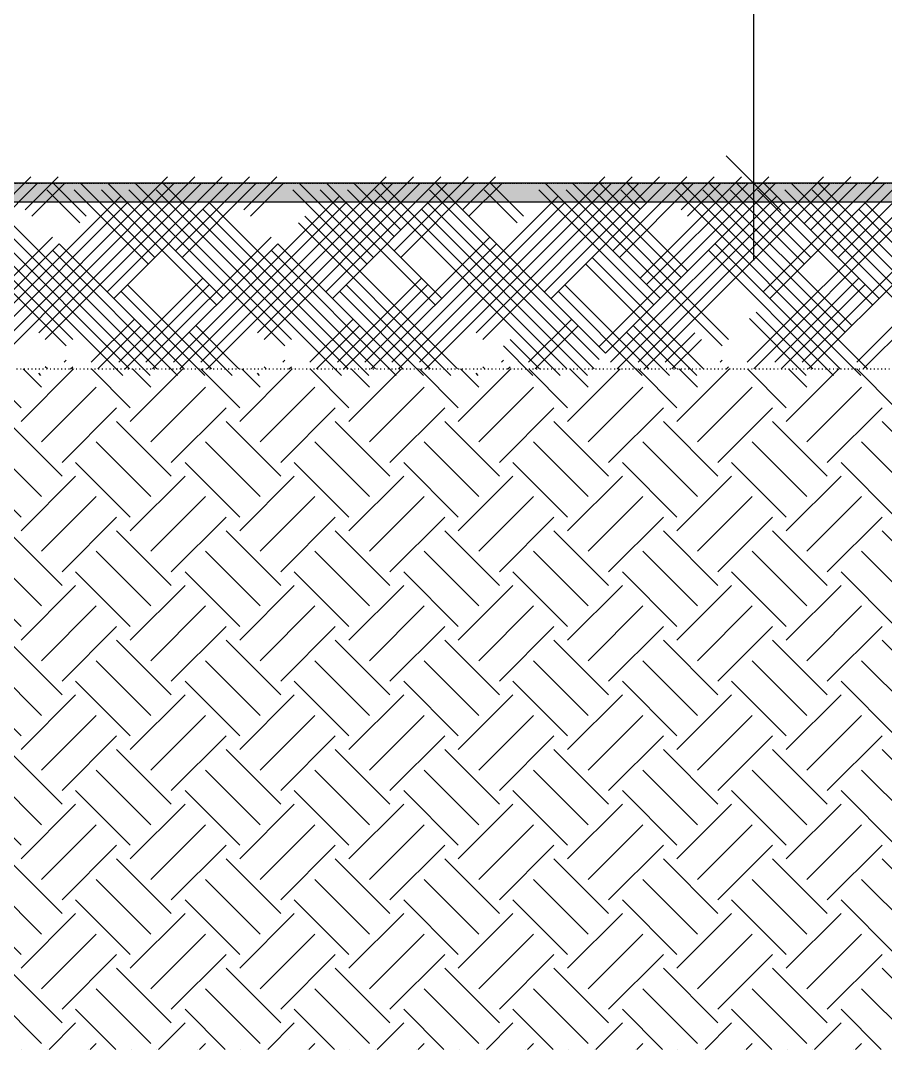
# Model space of a CAD drawing. Extents: x 37185 to 43130, y -8131 to -3926.
# Drawn here: x 37761.9 to 37855.1, y -7689.3 to -7578.4 of the extents above; entities that cross this region are included whole.
import ezdxf

# ---------------------------------------------------------------- set-up
doc = ezdxf.new("R2010")
doc.units = 0
doc.header["$MEASUREMENT"] = 0
doc.linetypes.add('ESTILO_TQS_0002', pattern=[0.4, 0.1, -0.3])
for name, color, linetype in [('36', 253, 'CONTINUOUS'), ('47', 15, 'CONTINUOUS'), ('67', 7, 'CONTINUOUS'), ('75', 9, 'CONTINUOUS'), ('96', 252, 'CONTINUOUS')]:
    doc.layers.add(name, color=color, linetype=linetype)

msp = doc.modelspace()

# ---------------------------------------------------------------- linework, layer by layer
at = {"layer": '36', "linetype": 'Continuous'}
for p, q in [((37767.49, -7612.78), (37750.67, -7595.96)), ((37773.61, -7615.95), (37753.62, -7595.96)), ((37755, -7603.23), (37762.98, -7595.25)), ((37755.71, -7603.94), (37763.69, -7595.96)), ((37757.72, -7615.24), (37777.71, -7595.25)), ((37758.42, -7615.95), (37778.42, -7595.96)), ((37762.36, -7598.81), (37765.93, -7595.25)), ((37763.07, -7599.52), (37766.64, -7595.96)), ((37763.84, -7612.07), (37780.66, -7595.25)), ((37764.54, -7612.78), (37781.37, -7595.96)), ((37768.96, -7599.52), (37765.4, -7595.96)), ((37776.33, -7603.94), (37768.35, -7595.96)), ((37771.2, -7607.65), (37783.61, -7595.25)), ((37783.7, -7608.36), (37771.29, -7595.96)), ((37771.91, -7608.36), (37784.31, -7595.96)), ((37791.06, -7612.78), (37774.24, -7595.96)), ((37797.18, -7615.95), (37777.19, -7595.96)), ((37778.57, -7603.23), (37786.55, -7595.25)), ((37779.28, -7603.94), (37787.26, -7595.96)), ((37781.29, -7615.24), (37801.28, -7595.25)), ((37781.99, -7615.95), (37801.99, -7595.96)), ((37785.93, -7598.81), (37789.5, -7595.25)), ((37786.64, -7599.52), (37790.21, -7595.96)), ((37787.41, -7612.07), (37804.23, -7595.25)), ((37788.12, -7612.78), (37804.94, -7595.96)), ((37799.9, -7603.94), (37791.92, -7595.96)), ((37794.77, -7607.65), (37807.18, -7595.25)), ((37807.27, -7608.36), (37794.86, -7595.96)), ((37795.48, -7608.36), (37807.88, -7595.96)), ((37802.85, -7600.99), (37797.81, -7595.96)), ((37820.75, -7615.95), (37800.76, -7595.96)), ((37802.14, -7603.23), (37810.12, -7595.25)), ((37802.85, -7603.94), (37810.83, -7595.96)), ((37804.86, -7615.24), (37824.85, -7595.25)), ((37805.56, -7615.95), (37825.56, -7595.96)), ((37824.94, -7614.25), (37806.65, -7595.96)), ((37809.51, -7598.81), (37813.07, -7595.25)), ((37810.21, -7599.52), (37813.78, -7595.96)), ((37810.98, -7612.07), (37827.8, -7595.25)), ((37811.69, -7612.78), (37828.51, -7595.96)), ((37816.1, -7599.52), (37812.54, -7595.96)), ((37818.34, -7607.65), (37830.75, -7595.25)), ((37830.84, -7608.36), (37818.43, -7595.96)), ((37819.05, -7608.36), (37831.45, -7595.96)), ((37838.2, -7612.78), (37821.38, -7595.96)), ((37824.24, -7613.54), (37842.53, -7595.25)), ((37833.78, -7605.41), (37824.33, -7595.96)), ((37824.94, -7614.25), (37843.24, -7595.96)), ((37825.71, -7603.23), (37833.69, -7595.25)), ((37826.42, -7603.94), (37834.4, -7595.96)), ((37829.36, -7598.05), (37827.27, -7595.96)), ((37828.43, -7615.24), (37848.42, -7595.25)), ((37828.66, -7606.18), (37839.59, -7595.25)), ((37829.14, -7615.95), (37849.13, -7595.96)), ((37829.36, -7606.88), (37840.29, -7595.96)), ((37833.08, -7598.81), (37836.64, -7595.25)), ((37853.16, -7615.95), (37833.16, -7595.96)), ((37833.78, -7599.52), (37837.35, -7595.96)), ((37851.46, -7611.3), (37836.11, -7595.96)), ((37847.04, -7603.94), (37839.06, -7595.96)), ((37841.91, -7607.65), (37854.32, -7595.25)), ((37854.41, -7608.36), (37842, -7595.96)), ((37842.62, -7608.36), (37855.02, -7595.96)), ((37861.77, -7612.78), (37844.95, -7595.96)), ((37846.33, -7600.28), (37851.37, -7595.25)), ((37847.04, -7600.99), (37852.08, -7595.96)), ((37867.89, -7615.95), (37847.9, -7595.96)), ((37849.28, -7603.23), (37857.26, -7595.25)), ((37849.99, -7603.94), (37857.97, -7595.96)), ((37852, -7615.24), (37871.99, -7595.25)), ((37852.71, -7615.95), (37872.7, -7595.96)), ((37766.78, -7613.48), (37749.96, -7596.66)), ((37772.9, -7616.66), (37752.91, -7596.66)), ((37768.26, -7600.23), (37764.69, -7596.66)), ((37775.62, -7604.65), (37767.64, -7596.66)), ((37782.99, -7609.06), (37770.59, -7596.66)), ((37790.35, -7613.48), (37773.53, -7596.66)), ((37796.47, -7616.66), (37776.48, -7596.66)), ((37799.19, -7604.65), (37791.21, -7596.66)), ((37806.56, -7609.06), (37794.16, -7596.66)), ((37802.14, -7601.7), (37797.1, -7596.66)), ((37820.05, -7616.66), (37800.05, -7596.66)), ((37824.24, -7614.96), (37805.94, -7596.66)), ((37815.4, -7600.23), (37811.83, -7596.66)), ((37830.13, -7609.06), (37817.73, -7596.66)), ((37837.49, -7613.48), (37820.67, -7596.66)), ((37833.08, -7606.12), (37823.62, -7596.66)), ((37828.66, -7598.75), (37826.57, -7596.66)), ((37852.45, -7616.66), (37832.46, -7596.66)), ((37850.75, -7612.01), (37835.4, -7596.66)), ((37846.33, -7604.65), (37838.35, -7596.66)), ((37853.7, -7609.06), (37841.3, -7596.66)), ((37861.06, -7613.48), (37844.24, -7596.66)), ((37867.19, -7616.66), (37847.19, -7596.66)), ((37754.77, -7615.24), (37772.68, -7597.34)), ((37755.48, -7615.95), (37773.38, -7598.05)), ((37776.56, -7615.95), (37758.65, -7598.05)), ((37778.34, -7615.24), (37796.25, -7597.34)), ((37779.05, -7615.95), (37796.95, -7598.05)), ((37800.13, -7615.95), (37782.22, -7598.05)), ((37801.91, -7615.24), (37819.82, -7597.34)), ((37802.62, -7615.95), (37820.52, -7598.05)), ((37823.7, -7615.95), (37805.79, -7598.05)), ((37825.48, -7615.24), (37843.39, -7597.34)), ((37826.19, -7615.95), (37844.09, -7598.05)), ((37870.84, -7615.95), (37852.93, -7598.05)), ((37775.85, -7616.66), (37757.95, -7598.75)), ((37799.42, -7616.66), (37781.52, -7598.75)), ((37822.99, -7616.66), (37805.09, -7598.75)), ((37840.21, -7615.24), (37856.65, -7598.81)), ((37870.13, -7616.66), (37852.23, -7598.75)), ((37808.26, -7616.66), (37791.83, -7600.23)), ((37808.97, -7615.95), (37792.53, -7599.52)), ((37840.92, -7615.95), (37857.35, -7599.52)), ((37751.82, -7615.24), (37765.31, -7601.76)), ((37752.53, -7615.95), (37766.02, -7602.47)), ((37779.5, -7615.95), (37766.02, -7602.47)), ((37775.39, -7615.24), (37788.88, -7601.76)), ((37776.1, -7615.95), (37789.59, -7602.47)), ((37803.07, -7615.95), (37789.59, -7602.47)), ((37798.97, -7615.24), (37812.45, -7601.76)), ((37799.67, -7615.95), (37813.16, -7602.47)), ((37850.21, -7615.95), (37836.73, -7602.47)), ((37846.11, -7615.24), (37859.59, -7601.76)), ((37846.81, -7615.95), (37860.3, -7602.47)), ((37778.8, -7616.66), (37765.31, -7603.17)), ((37802.37, -7616.66), (37788.88, -7603.17)), ((37849.51, -7616.66), (37836.02, -7603.17)), ((37834.78, -7616.66), (37822.76, -7604.65)), ((37835.48, -7615.95), (37823.47, -7603.94)), ((37772.45, -7615.24), (37781.52, -7606.18)), ((37773.16, -7615.95), (37782.22, -7606.88)), ((37782.45, -7615.95), (37773.38, -7606.88)), ((37796.02, -7615.24), (37805.09, -7606.18)), ((37796.73, -7615.95), (37805.79, -7606.88)), ((37806.02, -7615.95), (37796.95, -7606.88)), ((37829.59, -7615.95), (37820.52, -7606.88)), ((37843.16, -7615.24), (37852.23, -7606.18)), ((37843.87, -7615.95), (37852.93, -7606.88)), ((37781.74, -7616.66), (37772.68, -7607.59)), ((37805.31, -7616.66), (37796.25, -7607.59)), ((37828.88, -7616.66), (37819.82, -7607.59)), ((37847.27, -7615.95), (37841.15, -7609.83)), ((37769.5, -7615.24), (37774.15, -7610.6)), ((37770.21, -7615.95), (37774.86, -7611.3)), ((37785.4, -7615.95), (37780.75, -7611.3)), ((37793.07, -7615.24), (37797.72, -7610.6)), ((37793.78, -7615.95), (37798.43, -7611.3)), ((37816.64, -7615.24), (37821.29, -7610.6)), ((37817.35, -7615.95), (37822, -7611.3)), ((37832.54, -7615.95), (37827.89, -7611.3)), ((37846.56, -7616.66), (37840.44, -7610.54)), ((37784.69, -7616.66), (37780.04, -7612.01)), ((37831.83, -7616.66), (37827.18, -7612.01)), ((37831.37, -7615.24), (37834.55, -7612.07)), ((37817.1, -7616.66), (37813.92, -7613.48)), ((37817.81, -7615.95), (37814.63, -7612.78)), ((37832.08, -7615.95), (37835.26, -7612.78)), ((37764.32, -7615.95), (37764.32, -7615.95)), ((37764.32, -7615.95), (37764.32, -7615.95)), ((37764.77, -7615.95), (37764.54, -7615.72)), ((37766.56, -7615.24), (37766.78, -7615.02)), ((37767.26, -7615.95), (37767.49, -7615.72)), ((37767.72, -7615.95), (37767.72, -7615.95)), ((37767.72, -7615.95), (37767.72, -7615.95)), ((37770.67, -7615.95), (37770.67, -7615.95)), ((37770.67, -7615.95), (37770.67, -7615.95)), ((37784.94, -7615.95), (37784.94, -7615.95)), ((37784.94, -7615.95), (37784.94, -7615.95)), ((37787.89, -7615.95), (37787.89, -7615.95)), ((37787.89, -7615.95), (37787.89, -7615.95)), ((37788.34, -7615.95), (37788.12, -7615.72)), ((37790.13, -7615.24), (37790.35, -7615.02)), ((37790.83, -7615.95), (37791.06, -7615.72)), ((37791.29, -7615.95), (37791.29, -7615.95)), ((37791.29, -7615.95), (37791.29, -7615.95)), ((37794.24, -7615.95), (37794.24, -7615.95)), ((37794.24, -7615.95), (37794.24, -7615.95)), ((37808.51, -7615.95), (37808.51, -7615.95)), ((37808.51, -7615.95), (37808.51, -7615.95)), ((37811.46, -7615.95), (37811.46, -7615.95)), ((37811.46, -7615.95), (37811.46, -7615.95)), ((37811.91, -7615.95), (37811.69, -7615.72)), ((37813.7, -7615.24), (37813.92, -7615.02)), ((37814.4, -7615.95), (37814.63, -7615.72)), ((37814.86, -7615.95), (37814.86, -7615.95)), ((37814.86, -7615.95), (37814.86, -7615.95)), ((37820.3, -7615.95), (37820.3, -7615.95)), ((37820.3, -7615.95), (37820.3, -7615.95)), ((37823.24, -7615.95), (37823.24, -7615.95)), ((37823.24, -7615.95), (37823.24, -7615.95)), ((37826.64, -7615.95), (37826.64, -7615.95)), ((37826.64, -7615.95), (37826.64, -7615.95)), ((37835.03, -7615.95), (37835.03, -7615.95)), ((37835.03, -7615.95), (37835.03, -7615.95)), ((37837.27, -7615.24), (37837.49, -7615.02)), ((37837.97, -7615.95), (37838.2, -7615.72)), ((37838.43, -7615.95), (37838.43, -7615.95)), ((37838.43, -7615.95), (37838.43, -7615.95)), ((37841.38, -7615.95), (37841.38, -7615.95)), ((37841.38, -7615.95), (37841.38, -7615.95)), ((37844.32, -7615.95), (37844.32, -7615.95)), ((37844.32, -7615.95), (37844.32, -7615.95)), ((37849.76, -7615.95), (37849.76, -7615.95)), ((37849.76, -7615.95), (37849.76, -7615.95)), ((37764.07, -7616.66), (37763.84, -7616.43)), ((37787.64, -7616.66), (37787.41, -7616.43)), ((37811.21, -7616.66), (37810.98, -7616.43))]:
    msp.add_line(p, q, dxfattribs=at)
at = {"layer": '47', "linetype": 'Continuous'}
for p, q in [((37761.92, -7620.14), (37757.73, -7615.96)), ((37761.92, -7621.62), (37767.58, -7615.96)), ((37764.13, -7617.93), (37762.15, -7615.96)), ((37773.7, -7620.14), (37769.52, -7615.96)), ((37773.7, -7621.62), (37779.36, -7615.96)), ((37775.91, -7617.93), (37773.94, -7615.96)), ((37785.49, -7620.14), (37781.3, -7615.96)), ((37785.49, -7621.62), (37791.15, -7615.96)), ((37787.7, -7617.93), (37785.72, -7615.96)), ((37797.27, -7620.14), (37793.09, -7615.96)), ((37797.27, -7621.62), (37802.93, -7615.96)), ((37799.48, -7617.93), (37797.51, -7615.96)), ((37809.06, -7620.14), (37804.87, -7615.96)), ((37809.06, -7621.62), (37814.72, -7615.96)), ((37811.27, -7617.93), (37809.29, -7615.96)), ((37820.84, -7620.14), (37816.66, -7615.96)), ((37820.84, -7621.62), (37826.5, -7615.96)), ((37823.05, -7617.93), (37821.08, -7615.96)), ((37832.63, -7620.14), (37828.44, -7615.96)), ((37832.63, -7621.62), (37838.29, -7615.96)), ((37834.84, -7617.93), (37832.86, -7615.96)), ((37844.41, -7620.14), (37840.23, -7615.96)), ((37844.41, -7621.62), (37850.08, -7615.96)), ((37846.62, -7617.93), (37844.65, -7615.96)), ((37856.2, -7620.14), (37852.01, -7615.96)), ((37764.13, -7623.83), (37770.02, -7617.93)), ((37775.91, -7623.83), (37781.81, -7617.93)), ((37787.7, -7623.83), (37793.59, -7617.93)), ((37799.48, -7623.83), (37805.38, -7617.93)), ((37811.27, -7623.83), (37817.16, -7617.93)), ((37823.05, -7623.83), (37828.95, -7617.93)), ((37834.84, -7623.83), (37840.73, -7617.93)), ((37846.62, -7623.83), (37852.52, -7617.93)), ((37766.34, -7626.04), (37772.23, -7620.14)), ((37778.12, -7626.04), (37784.02, -7620.14)), ((37789.91, -7626.04), (37795.8, -7620.14)), ((37801.69, -7626.04), (37807.59, -7620.14)), ((37813.48, -7626.04), (37819.37, -7620.14)), ((37825.26, -7626.04), (37831.16, -7620.14)), ((37837.05, -7626.04), (37842.94, -7620.14)), ((37848.83, -7626.04), (37854.73, -7620.14)), ((37766.34, -7627.51), (37760.45, -7621.62)), ((37778.12, -7627.51), (37772.23, -7621.62)), ((37789.91, -7627.51), (37784.02, -7621.62)), ((37801.69, -7627.51), (37795.8, -7621.62)), ((37813.48, -7627.51), (37807.59, -7621.62)), ((37825.26, -7627.51), (37819.37, -7621.62)), ((37837.05, -7627.51), (37831.16, -7621.62)), ((37848.83, -7627.51), (37842.94, -7621.62)), ((37860.62, -7627.51), (37854.73, -7621.62)), ((37764.13, -7629.72), (37758.24, -7623.83)), ((37775.91, -7629.72), (37770.02, -7623.83)), ((37787.7, -7629.72), (37781.81, -7623.83)), ((37799.48, -7629.72), (37793.59, -7623.83)), ((37811.27, -7629.72), (37805.38, -7623.83)), ((37823.05, -7629.72), (37817.16, -7623.83)), ((37834.84, -7629.72), (37828.95, -7623.83)), ((37846.62, -7629.72), (37840.73, -7623.83)), ((37858.41, -7629.72), (37852.52, -7623.83)), ((37761.92, -7631.93), (37756.03, -7626.04)), ((37773.7, -7631.93), (37767.81, -7626.04)), ((37785.49, -7631.93), (37779.6, -7626.04)), ((37797.27, -7631.93), (37791.38, -7626.04)), ((37809.06, -7631.93), (37803.17, -7626.04)), ((37820.84, -7631.93), (37814.95, -7626.04)), ((37832.63, -7631.93), (37826.74, -7626.04)), ((37844.41, -7631.93), (37838.52, -7626.04)), ((37856.2, -7631.93), (37850.31, -7626.04)), ((37761.92, -7633.4), (37767.81, -7627.51)), ((37773.7, -7633.4), (37779.6, -7627.51)), ((37785.49, -7633.4), (37791.38, -7627.51)), ((37797.27, -7633.4), (37803.17, -7627.51)), ((37809.06, -7633.4), (37814.95, -7627.51)), ((37820.84, -7633.4), (37826.74, -7627.51)), ((37832.63, -7633.4), (37838.52, -7627.51)), ((37844.41, -7633.4), (37850.31, -7627.51)), ((37764.13, -7635.61), (37770.02, -7629.72)), ((37775.91, -7635.61), (37781.81, -7629.72)), ((37787.7, -7635.61), (37793.59, -7629.72)), ((37799.48, -7635.61), (37805.38, -7629.72)), ((37811.27, -7635.61), (37817.16, -7629.72)), ((37823.05, -7635.61), (37828.95, -7629.72)), ((37834.84, -7635.61), (37840.73, -7629.72)), ((37846.62, -7635.61), (37852.52, -7629.72)), ((37766.34, -7637.82), (37772.23, -7631.93)), ((37778.12, -7637.82), (37784.02, -7631.93)), ((37789.91, -7637.82), (37795.8, -7631.93)), ((37801.69, -7637.82), (37807.59, -7631.93)), ((37813.48, -7637.82), (37819.37, -7631.93)), ((37825.26, -7637.82), (37831.16, -7631.93)), ((37837.05, -7637.82), (37842.94, -7631.93)), ((37848.83, -7637.82), (37854.73, -7631.93)), ((37766.34, -7639.29), (37760.45, -7633.4)), ((37778.12, -7639.29), (37772.23, -7633.4)), ((37789.91, -7639.29), (37784.02, -7633.4)), ((37801.69, -7639.29), (37795.8, -7633.4)), ((37813.48, -7639.29), (37807.59, -7633.4)), ((37825.26, -7639.29), (37819.37, -7633.4)), ((37837.05, -7639.29), (37831.16, -7633.4)), ((37848.83, -7639.29), (37842.94, -7633.4)), ((37860.62, -7639.29), (37854.73, -7633.4)), ((37764.13, -7641.5), (37758.24, -7635.61)), ((37775.91, -7641.5), (37770.02, -7635.61)), ((37787.7, -7641.5), (37781.81, -7635.61)), ((37799.48, -7641.5), (37793.59, -7635.61)), ((37811.27, -7641.5), (37805.38, -7635.61)), ((37823.05, -7641.5), (37817.16, -7635.61)), ((37834.84, -7641.5), (37828.95, -7635.61)), ((37846.62, -7641.5), (37840.73, -7635.61)), ((37858.41, -7641.5), (37852.52, -7635.61)), ((37761.92, -7643.71), (37756.03, -7637.82)), ((37773.7, -7643.71), (37767.81, -7637.82)), ((37785.49, -7643.71), (37779.6, -7637.82)), ((37797.27, -7643.71), (37791.38, -7637.82)), ((37809.06, -7643.71), (37803.17, -7637.82)), ((37820.84, -7643.71), (37814.95, -7637.82)), ((37832.63, -7643.71), (37826.74, -7637.82)), ((37844.41, -7643.71), (37838.52, -7637.82)), ((37856.2, -7643.71), (37850.31, -7637.82)), ((37761.92, -7645.19), (37767.81, -7639.29)), ((37773.7, -7645.19), (37779.6, -7639.29)), ((37785.49, -7645.19), (37791.38, -7639.29)), ((37797.27, -7645.19), (37803.17, -7639.29)), ((37809.06, -7645.19), (37814.95, -7639.29)), ((37820.84, -7645.19), (37826.74, -7639.29)), ((37832.63, -7645.19), (37838.52, -7639.29)), ((37844.41, -7645.19), (37850.31, -7639.29)), ((37764.13, -7647.4), (37770.02, -7641.5)), ((37775.91, -7647.4), (37781.81, -7641.5)), ((37787.7, -7647.4), (37793.59, -7641.5)), ((37799.48, -7647.4), (37805.38, -7641.5)), ((37811.27, -7647.4), (37817.16, -7641.5)), ((37823.05, -7647.4), (37828.95, -7641.5)), ((37834.84, -7647.4), (37840.73, -7641.5)), ((37846.62, -7647.4), (37852.52, -7641.5)), ((37766.34, -7649.61), (37772.23, -7643.71)), ((37778.12, -7649.61), (37784.02, -7643.71)), ((37789.91, -7649.61), (37795.8, -7643.71)), ((37801.69, -7649.61), (37807.59, -7643.71)), ((37813.48, -7649.61), (37819.37, -7643.71)), ((37825.26, -7649.61), (37831.16, -7643.71)), ((37837.05, -7649.61), (37842.94, -7643.71)), ((37848.83, -7649.61), (37854.73, -7643.71)), ((37766.34, -7651.08), (37760.45, -7645.19)), ((37778.12, -7651.08), (37772.23, -7645.19)), ((37789.91, -7651.08), (37784.02, -7645.19)), ((37801.69, -7651.08), (37795.8, -7645.19)), ((37813.48, -7651.08), (37807.59, -7645.19)), ((37825.26, -7651.08), (37819.37, -7645.19)), ((37837.05, -7651.08), (37831.16, -7645.19)), ((37848.83, -7651.08), (37842.94, -7645.19)), ((37860.62, -7651.08), (37854.73, -7645.19)), ((37764.13, -7653.29), (37758.24, -7647.4)), ((37775.91, -7653.29), (37770.02, -7647.4)), ((37787.7, -7653.29), (37781.81, -7647.4)), ((37799.48, -7653.29), (37793.59, -7647.4)), ((37811.27, -7653.29), (37805.38, -7647.4)), ((37823.05, -7653.29), (37817.16, -7647.4)), ((37834.84, -7653.29), (37828.95, -7647.4)), ((37846.62, -7653.29), (37840.73, -7647.4)), ((37858.41, -7653.29), (37852.52, -7647.4)), ((37761.92, -7655.5), (37756.03, -7649.61)), ((37773.7, -7655.5), (37767.81, -7649.61)), ((37785.49, -7655.5), (37779.6, -7649.61)), ((37797.27, -7655.5), (37791.38, -7649.61)), ((37809.06, -7655.5), (37803.17, -7649.61)), ((37820.84, -7655.5), (37814.95, -7649.61)), ((37832.63, -7655.5), (37826.74, -7649.61)), ((37844.41, -7655.5), (37838.52, -7649.61)), ((37856.2, -7655.5), (37850.31, -7649.61)), ((37761.92, -7656.97), (37767.81, -7651.08)), ((37773.7, -7656.97), (37779.6, -7651.08)), ((37785.49, -7656.97), (37791.38, -7651.08)), ((37797.27, -7656.97), (37803.17, -7651.08)), ((37809.06, -7656.97), (37814.95, -7651.08)), ((37820.84, -7656.97), (37826.74, -7651.08)), ((37832.63, -7656.97), (37838.52, -7651.08)), ((37844.41, -7656.97), (37850.31, -7651.08)), ((37764.13, -7659.18), (37770.02, -7653.29)), ((37775.91, -7659.18), (37781.81, -7653.29)), ((37787.7, -7659.18), (37793.59, -7653.29)), ((37799.48, -7659.18), (37805.38, -7653.29)), ((37811.27, -7659.18), (37817.16, -7653.29)), ((37823.05, -7659.18), (37828.95, -7653.29)), ((37834.84, -7659.18), (37840.73, -7653.29)), ((37846.62, -7659.18), (37852.52, -7653.29)), ((37766.34, -7661.39), (37772.23, -7655.5)), ((37778.12, -7661.39), (37784.02, -7655.5)), ((37789.91, -7661.39), (37795.8, -7655.5)), ((37801.69, -7661.39), (37807.59, -7655.5)), ((37813.48, -7661.39), (37819.37, -7655.5)), ((37825.26, -7661.39), (37831.16, -7655.5)), ((37837.05, -7661.39), (37842.94, -7655.5)), ((37848.83, -7661.39), (37854.73, -7655.5)), ((37766.34, -7662.86), (37760.45, -7656.97)), ((37778.12, -7662.86), (37772.23, -7656.97)), ((37789.91, -7662.86), (37784.02, -7656.97)), ((37801.69, -7662.86), (37795.8, -7656.97)), ((37813.48, -7662.86), (37807.59, -7656.97)), ((37825.26, -7662.86), (37819.37, -7656.97)), ((37837.05, -7662.86), (37831.16, -7656.97)), ((37848.83, -7662.86), (37842.94, -7656.97)), ((37860.62, -7662.86), (37854.73, -7656.97)), ((37764.13, -7665.07), (37758.24, -7659.18)), ((37775.91, -7665.07), (37770.02, -7659.18)), ((37787.7, -7665.07), (37781.81, -7659.18)), ((37799.48, -7665.07), (37793.59, -7659.18)), ((37811.27, -7665.07), (37805.38, -7659.18)), ((37823.05, -7665.07), (37817.16, -7659.18)), ((37834.84, -7665.07), (37828.95, -7659.18)), ((37846.62, -7665.07), (37840.73, -7659.18)), ((37858.41, -7665.07), (37852.52, -7659.18)), ((37761.92, -7667.28), (37756.03, -7661.39)), ((37773.7, -7667.28), (37767.81, -7661.39)), ((37785.49, -7667.28), (37779.6, -7661.39)), ((37797.27, -7667.28), (37791.38, -7661.39)), ((37809.06, -7667.28), (37803.17, -7661.39)), ((37820.84, -7667.28), (37814.95, -7661.39)), ((37832.63, -7667.28), (37826.74, -7661.39)), ((37844.41, -7667.28), (37838.52, -7661.39)), ((37856.2, -7667.28), (37850.31, -7661.39)), ((37761.92, -7668.76), (37767.81, -7662.86)), ((37773.7, -7668.76), (37779.6, -7662.86)), ((37785.49, -7668.76), (37791.38, -7662.86)), ((37797.27, -7668.76), (37803.17, -7662.86)), ((37809.06, -7668.76), (37814.95, -7662.86)), ((37820.84, -7668.76), (37826.74, -7662.86)), ((37832.63, -7668.76), (37838.52, -7662.86)), ((37844.41, -7668.76), (37850.31, -7662.86)), ((37764.13, -7670.97), (37770.02, -7665.07)), ((37775.91, -7670.97), (37781.81, -7665.07)), ((37787.7, -7670.97), (37793.59, -7665.07)), ((37799.48, -7670.97), (37805.38, -7665.07)), ((37811.27, -7670.97), (37817.16, -7665.07)), ((37823.05, -7670.97), (37828.95, -7665.07)), ((37834.84, -7670.97), (37840.73, -7665.07)), ((37846.62, -7670.97), (37852.52, -7665.07)), ((37766.34, -7673.18), (37772.23, -7667.28)), ((37778.12, -7673.18), (37784.02, -7667.28)), ((37789.91, -7673.18), (37795.8, -7667.28)), ((37801.69, -7673.18), (37807.59, -7667.28)), ((37813.48, -7673.18), (37819.37, -7667.28)), ((37825.26, -7673.18), (37831.16, -7667.28)), ((37837.05, -7673.18), (37842.94, -7667.28)), ((37848.83, -7673.18), (37854.73, -7667.28)), ((37766.34, -7674.65), (37760.45, -7668.76)), ((37778.12, -7674.65), (37772.23, -7668.76)), ((37789.91, -7674.65), (37784.02, -7668.76)), ((37801.69, -7674.65), (37795.8, -7668.76)), ((37813.48, -7674.65), (37807.59, -7668.76)), ((37825.26, -7674.65), (37819.37, -7668.76)), ((37837.05, -7674.65), (37831.16, -7668.76)), ((37848.83, -7674.65), (37842.94, -7668.76)), ((37860.62, -7674.65), (37854.73, -7668.76)), ((37764.13, -7676.86), (37758.24, -7670.97)), ((37775.91, -7676.86), (37770.02, -7670.97)), ((37787.7, -7676.86), (37781.81, -7670.97)), ((37799.48, -7676.86), (37793.59, -7670.97)), ((37811.27, -7676.86), (37805.38, -7670.97)), ((37823.05, -7676.86), (37817.16, -7670.97)), ((37834.84, -7676.86), (37828.95, -7670.97)), ((37846.62, -7676.86), (37840.73, -7670.97)), ((37858.41, -7676.86), (37852.52, -7670.97)), ((37761.92, -7679.07), (37756.03, -7673.18)), ((37773.7, -7679.07), (37767.81, -7673.18)), ((37785.49, -7679.07), (37779.6, -7673.18)), ((37797.27, -7679.07), (37791.38, -7673.18)), ((37809.06, -7679.07), (37803.17, -7673.18)), ((37820.84, -7679.07), (37814.95, -7673.18)), ((37832.63, -7679.07), (37826.74, -7673.18)), ((37844.41, -7679.07), (37838.52, -7673.18)), ((37856.2, -7679.07), (37850.31, -7673.18)), ((37761.92, -7680.54), (37767.81, -7674.65)), ((37773.7, -7680.54), (37779.6, -7674.65)), ((37785.49, -7680.54), (37791.38, -7674.65)), ((37797.27, -7680.54), (37803.17, -7674.65)), ((37809.06, -7680.54), (37814.95, -7674.65)), ((37820.84, -7680.54), (37826.74, -7674.65)), ((37832.63, -7680.54), (37838.52, -7674.65)), ((37844.41, -7680.54), (37850.31, -7674.65)), ((37764.13, -7682.75), (37770.02, -7676.86)), ((37775.91, -7682.75), (37781.81, -7676.86)), ((37787.7, -7682.75), (37793.59, -7676.86)), ((37799.48, -7682.75), (37805.38, -7676.86)), ((37811.27, -7682.75), (37817.16, -7676.86)), ((37823.05, -7682.75), (37828.95, -7676.86)), ((37834.84, -7682.75), (37840.73, -7676.86)), ((37846.62, -7682.75), (37852.52, -7676.86)), ((37766.34, -7684.96), (37772.23, -7679.07)), ((37778.12, -7684.96), (37784.02, -7679.07)), ((37789.91, -7684.96), (37795.8, -7679.07)), ((37801.69, -7684.96), (37807.59, -7679.07)), ((37813.48, -7684.96), (37819.37, -7679.07)), ((37825.26, -7684.96), (37831.16, -7679.07)), ((37837.05, -7684.96), (37842.94, -7679.07)), ((37848.83, -7684.96), (37854.73, -7679.07)), ((37766.34, -7686.43), (37760.45, -7680.54)), ((37778.12, -7686.43), (37772.23, -7680.54)), ((37789.91, -7686.43), (37784.02, -7680.54)), ((37801.69, -7686.43), (37795.8, -7680.54)), ((37813.48, -7686.43), (37807.59, -7680.54)), ((37825.26, -7686.43), (37819.37, -7680.54)), ((37837.05, -7686.43), (37831.16, -7680.54)), ((37848.83, -7686.43), (37842.94, -7680.54)), ((37860.62, -7686.43), (37854.73, -7680.54)), ((37764.13, -7688.64), (37758.24, -7682.75)), ((37775.91, -7688.64), (37770.02, -7682.75)), ((37787.7, -7688.64), (37781.81, -7682.75)), ((37799.48, -7688.64), (37793.59, -7682.75)), ((37811.27, -7688.64), (37805.38, -7682.75)), ((37823.05, -7688.64), (37817.16, -7682.75)), ((37834.84, -7688.64), (37828.95, -7682.75)), ((37846.62, -7688.64), (37840.73, -7682.75)), ((37858.41, -7688.64), (37852.52, -7682.75)), ((37772.14, -7689.29), (37767.81, -7684.96)), ((37783.92, -7689.29), (37779.6, -7684.96)), ((37795.71, -7689.29), (37791.38, -7684.96)), ((37807.49, -7689.29), (37803.17, -7684.96)), ((37819.28, -7689.29), (37814.95, -7684.96)), ((37831.06, -7689.29), (37826.74, -7684.96)), ((37842.85, -7689.29), (37838.52, -7684.96)), ((37854.63, -7689.29), (37850.31, -7684.96)), ((37764.96, -7689.29), (37767.81, -7686.43)), ((37776.74, -7689.29), (37779.6, -7686.43)), ((37788.53, -7689.29), (37791.38, -7686.43)), ((37800.31, -7689.29), (37803.17, -7686.43)), ((37812.1, -7689.29), (37814.95, -7686.43)), ((37823.88, -7689.29), (37826.74, -7686.43)), ((37835.67, -7689.29), (37838.52, -7686.43)), ((37847.45, -7689.29), (37850.31, -7686.43)), ((37769.38, -7689.29), (37770.02, -7688.64)), ((37781.16, -7689.29), (37781.81, -7688.64)), ((37792.95, -7689.29), (37793.59, -7688.64)), ((37804.73, -7689.29), (37805.38, -7688.64)), ((37816.52, -7689.29), (37817.16, -7688.64)), ((37828.3, -7689.29), (37828.95, -7688.64)), ((37840.09, -7689.29), (37840.73, -7688.64)), ((37851.87, -7689.29), (37852.52, -7688.64)), ((37762.01, -7689.29), (37762.01, -7689.29)), ((37764.77, -7689.29), (37764.77, -7689.29)), ((37769.19, -7689.29), (37769.19, -7689.29)), ((37773.8, -7689.29), (37773.8, -7689.29)), ((37776.56, -7689.29), (37776.56, -7689.29)), ((37780.98, -7689.29), (37780.98, -7689.29)), ((37785.58, -7689.29), (37785.58, -7689.29)), ((37788.34, -7689.29), (37788.34, -7689.29)), ((37792.76, -7689.29), (37792.76, -7689.29)), ((37797.37, -7689.29), (37797.37, -7689.29)), ((37800.13, -7689.29), (37800.13, -7689.29)), ((37804.55, -7689.29), (37804.55, -7689.29)), ((37809.15, -7689.29), (37809.15, -7689.29)), ((37811.91, -7689.29), (37811.91, -7689.29)), ((37816.33, -7689.29), (37816.33, -7689.29)), ((37820.94, -7689.29), (37820.94, -7689.29)), ((37823.7, -7689.29), (37823.7, -7689.29)), ((37828.12, -7689.29), (37828.12, -7689.29)), ((37832.72, -7689.29), (37832.72, -7689.29)), ((37835.48, -7689.29), (37835.48, -7689.29)), ((37839.9, -7689.29), (37839.9, -7689.29)), ((37844.51, -7689.29), (37844.51, -7689.29)), ((37847.27, -7689.29), (37847.27, -7689.29)), ((37851.69, -7689.29), (37851.69, -7689.29))]:
    msp.add_line(p, q, dxfattribs=at)
at = {"layer": '67', "linetype": 'ESTILO_TQS_0002'}
for p, q in [((37622.47, -7595.96), (39979.65, -7595.96)), ((37628.25, -7595.96), (39890.03, -7595.96)), ((37628.25, -7615.96), (40010.49, -7615.96))]:
    msp.add_line(p, q, dxfattribs=at)
at = {"layer": '75', "linetype": 'Continuous'}
for p, q in [((37840.86, -7442.28), (37840.86, -7604.29)), ((37837.92, -7593.01), (37843.81, -7598.9)), ((37842.2, -7595.96), (37832.53, -7595.96)), ((37850.54, -7595.96), (37850.54, -7595.96))]:
    msp.add_line(p, q, dxfattribs=at)
at = {"layer": '96', "linetype": 'Continuous'}
msp.add_lwpolyline([(37622.47, -7595.96), (37622.47, -7597.96), (38419.29, -7597.96), (38419.29, -7595.96), (37622.47, -7595.96)], dxfattribs=at)
for points in [[(37622.47, -7595.96), (37622.47, -7597.96), (38419.29, -7597.96)], [(37622.47, -7595.96), (38419.29, -7597.96), (38419.29, -7595.96)], [(37622.47, -7595.96), (38419.29, -7595.96), (37622.47, -7595.96)]]:
    msp.add_solid(points, dxfattribs=at)

doc.saveas('drawing.dxf')
